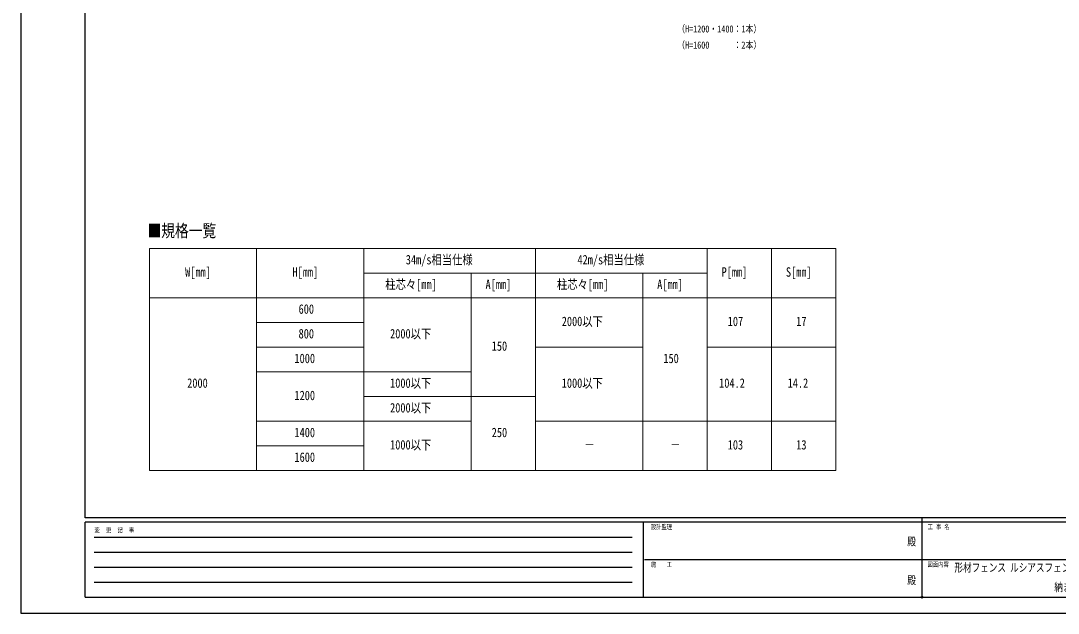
# Model space of a CAD drawing. Units: millimetres, scale not verified. Extents: x -4205 to 4205, y -2970 to 2970.
# Drawn here: x -4205 to 630, y -2970 to -210 of the extents above; entities that cross this region are included whole.
import ezdxf
from ezdxf.enums import TextEntityAlignment as Align

# ---------------------------------------------------------------- set-up
doc = ezdxf.new("R2010")
doc.units = ezdxf.units.MM
doc.header["$LTSCALE"] = 16
doc.header["$PDMODE"] = 32
doc.header["$PDSIZE"] = 8
doc.layers.add('0-1_TABLE1', color=7, linetype='Continuous', lineweight=18)
for name, color, linetype in [('0-2_USER1', 3, 'Continuous'), ('0-5_YKK_D', 6, 'Continuous'), ('0-6_YKK_ZWAK', 7, 'Continuous')]:
    doc.layers.add(name, color=color, linetype=linetype)
doc.styles.add('ＭＳ ゴシック', font='')
doc.styles.get('ＭＳ ゴシック').set_extended_font_data('MS Gothic')

msp = doc.modelspace()

# ---------------------------------------------------------------- linework, layer by layer
at = {"layer": '0-1_TABLE1'}
for p, q in [((-3605.69, -1270.3), (-3605.69, -2305.3)), ((-3105.69, -1270.3), (-3105.69, -2305.3)), ((-2605.69, -1270.3), (-2605.69, -2305.3)), ((-1805.69, -1270.3), (-1805.69, -2305.3)), ((-705.69, -1270.3), (-705.69, -2305.3)), ((-405.69, -1270.3), (-405.69, -2305.3)), ((-2605.69, -1385.3), (-1005.69, -1385.3)), ((-2105.69, -1385.3), (-2105.69, -2305.3)), ((-1305.69, -1385.3), (-1305.69, -2305.3)), ((-3605.69, -1500.3), (-405.69, -1500.3)), ((-3105.69, -1615.3), (-2605.69, -1615.3)), ((-3105.69, -1730.3), (-2605.69, -1730.3)), ((-1805.69, -1730.3), (-1305.69, -1730.3)), ((-1005.69, -1730.3), (-405.69, -1730.3)), ((-3105.69, -1845.3), (-2105.69, -1845.3)), ((-2605.69, -1960.3), (-1805.69, -1960.3)), ((-3105.69, -2075.3), (-2105.69, -2075.3)), ((-1805.69, -2075.3), (-405.69, -2075.3)), ((-3105.69, -2190.3), (-2605.69, -2190.3))]:
    msp.add_line(p, q, dxfattribs=at)
for points in [[(-3605.69, -1270.3), (-1005.69, -1270.3), (-405.69, -1270.3)], [(-1005.69, -1270.3), (-1005.69, -1500.3), (-1005.69, -2305.3)], [(-3605.69, -2305.3), (-3105.69, -2305.3), (-2605.69, -2305.3), (-405.69, -2305.3)]]:
    msp.add_lwpolyline(points, dxfattribs=at)
at = {"layer": '0-6_YKK_ZWAK'}
for p, q in [((-3904.98, -2525), (-3904.98, 2775)), ((3895.02, -2525), (-3904.98, -2525)), ((-1304.98, -2545), (-3904.98, -2545)), ((-3904.98, -2895), (-3904.98, -2545)), ((-1304.98, -2545), (-1304.98, -2895)), ((-4.98, -2545), (-1304.98, -2545)), ((-4.98, -2525), (-4.98, -2895)), ((1295.02, -2545), (-4.98, -2545)), ((-3862.48, -2615), (-1354.98, -2615)), ((-3862.48, -2685), (-1354.98, -2685)), ((-3862.48, -2755), (-1354.98, -2755)), ((-1297.48, -2720), (-4.98, -2720)), ((-4.98, -2720), (1295.02, -2720)), ((-3862.48, -2825), (-1354.98, -2825)), ((-3904.98, -2895), (-1304.98, -2895)), ((-1304.98, -2895), (-4.98, -2895)), ((-4.98, -2895), (1295.02, -2895))]:
    msp.add_line(p, q, dxfattribs=at)
msp.add_lwpolyline([(-4205, -2970), (4205, -2970), (4205, 2970), (-4205, 2970)], close=True, dxfattribs=at)
msp.add_point((-4.98, -2895), dxfattribs=at)

# ---------------------------------------------------------------- texts
at = {"layer": '0-1_TABLE1', "style": 'ＭＳ ゴシック', "width": 0.8}
for s, p in [('34m/s相当仕様', (-2410.49, -1357.8)), ('42m/s相当仕様', (-1610.49, -1357.8)), ('W[㎜]', (-3438.89, -1415.3)), ('H[㎜]', (-2938.89, -1415.3)), ('P[㎜]', (-938.89, -1415.3)), ('S[㎜]', (-638.89, -1415.3)), ('柱芯々[㎜]', (-2506.09, -1472.8)), ('A[㎜]', (-2038.89, -1472.8)), ('柱芯々[㎜]', (-1706.09, -1472.8)), ('A[㎜]', (-1238.89, -1472.8)), ('600', (-2910.09, -1587.8)), ('2000以下', (-1683.69, -1645.3)), ('107', (-910.09, -1645.3)), ('17', (-590.89, -1645.3)), ('2000以下', (-2483.69, -1702.8)), ('800', (-2910.09, -1702.8)), ('150', (-2010.09, -1760.3)), ('1000', (-2929.29, -1817.8)), ('150', (-1210.09, -1817.8)), ('2000', (-3429.29, -1932.8)), ('1000以下', (-2483.69, -1932.8)), ('1000以下', (-1683.69, -1932.8)), ('104.2', (-950.09, -1932.8)), ('14.2', (-630.89, -1932.8)), ('1200', (-2929.29, -1990.3)), ('2000以下', (-2483.69, -2047.8)), ('1400', (-2929.29, -2162.8)), ('250', (-2010.09, -2162.8)), ('1000以下', (-2483.69, -2220.3)), ('103', (-910.09, -2220.3)), ('13', (-590.89, -2220.3)), ('1600', (-2929.29, -2277.8)), ('－', (-1578.09, -2220.3)), ('－', (-1178.09, -2220.3))]:
    msp.add_text(s, height=43.99, dxfattribs=at).set_placement(p, align=Align.BOTTOM_LEFT)
at = {"layer": '0-2_USER1', "style": 'ＭＳ ゴシック'}
for s, height, width, p in [('■規格一覧', 58.65, 0.8, (-3614.22, -1234.72)), ('形材フェンス ルシアスフェンス YS2H型・YS3F型', 38.12, 0.75, (146.42, -2788)), (' 納まり図', 38.12, 0.75, (592.32, -2879))]:
    msp.add_text(s, height=height, dxfattribs=dict(at, width=width)).set_placement(p, align=Align.BOTTOM_LEFT)
at = {"layer": '0-5_YKK_D', "style": 'ＭＳ ゴシック', "width": 0.8}
for s, p in [('（H=1200・1400：1本）', (-1145.78, -274.11)), ('（H=1600    \u3000：2本）', (-1145.78, -349.11))]:
    msp.add_text(s, height=32.99, dxfattribs=at).set_placement(p, align=Align.BOTTOM_LEFT)
at = {"layer": '0-6_YKK_ZWAK', "style": 'ＭＳ ゴシック', "width": 0.8}
for s, height, p in [('設計監理', 21.99, (-1268.31, -2585)), ('工 事 名', 21.99, (21.27, -2585)), ('変  更  記  事', 21.99, (-3861.31, -2600)), ('殿', 36.66, (-73.67, -2665.83)), ('施\u3000\u3000工', 21.99, (-1268.31, -2760)), ('図面内容', 21.99, (21.27, -2760)), ('殿', 36.66, (-73.67, -2845.83))]:
    msp.add_text(s, height=height, dxfattribs=at).set_placement(p, align=Align.BOTTOM_LEFT)

doc.saveas('drawing.dxf')
